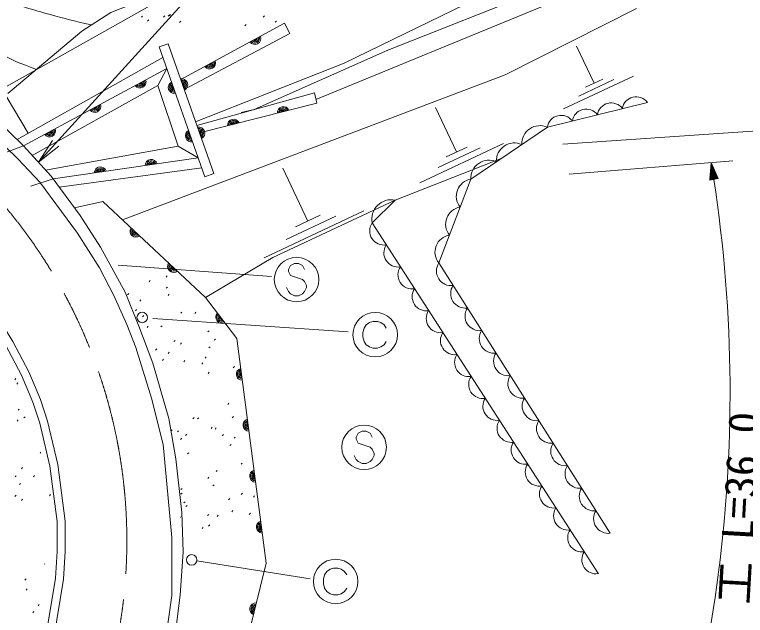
# Model space of a CAD drawing. Units: millimetres, scale not verified. Extents: x 40000 to 680000, y 20000 to 380000.
# Drawn here: x 314840 to 357488, y 273831 to 308924 of the extents above; entities that cross this region are included whole.
import ezdxf
from ezdxf.enums import TextEntityAlignment as Align

# ---------------------------------------------------------------- set-up
doc = ezdxf.new("R2010")
doc.units = ezdxf.units.MM
doc.header["$LTSCALE"] = 1000
doc.linetypes.add('CHAIN', pattern=[18.5, 12, -1.5, 3.5, -1.5])
for name, color, linetype, lineweight in [('M-BGD', 7, 'Continuous', 13), ('M-BMK', 2, 'CHAIN', 13), ('M-STR-HTXT', 7, 'Continuous', 13), ('M-STR-STR1', 1, 'Continuous', 13), ('M-STR-STRC', 7, 'Continuous', 13)]:
    doc.layers.add(name, color=color, linetype=linetype, lineweight=lineweight)
doc.styles.add('ＭＳ ゴシック', font='')
doc.styles.get('ＭＳ ゴシック').set_extended_font_data('MS Gothic')

# ---------------------------------------------------------------- blocks, each defined once
blk = doc.blocks.new('open_arrow')
at = {"color": 0, "linetype": 'Continuous', "lineweight": -2}
blk.add_lwpolyline([(7.5, 1.25), (0, 0), (7.5, -1.25)], dxfattribs=at)

msp = doc.modelspace()

# ---------------------------------------------------------------- linework, layer by layer
at = {"layer": 'M-BGD'}
for p, q in [((322237, 308770), (322308, 308841)), ((323536, 308778), (323607, 308849)), ((323799, 308838), (323870, 308909)), ((323874, 308849), (323944, 308920)), ((329355, 308779), (329425, 308849)), ((322593, 308548), (322664, 308619)), ((324468, 308461), (324539, 308532)), ((324538, 305126), (330588, 308415)), ((328281, 308276), (328352, 308347)), ((330043, 308472), (330114, 308543)), ((348660, 304916), (347639, 307086)), ((314991, 301622), (323487, 306425)), ((315367, 301258), (323715, 305777)), ((350951, 305331), (346881, 303415)), ((349805, 305124), (347771, 304166)), ((349169, 305155), (348152, 304676)), ((323206, 304777), (315873, 300700)), ((332481, 303744), (325635, 302011)), ((340632, 300899), (339406, 303503)), ((316647, 299844), (324387, 301247)), ((343379, 301398), (338498, 299099)), ((342006, 301148), (339565, 299999)), ((341242, 301187), (340022, 300612)), ((325553, 300558), (317089, 299328)), ((325762, 299966), (317445, 298847)), ((331952, 296863), (330493, 299960)), ((335221, 297455), (329412, 294721)), ((333586, 297159), (330682, 295792)), ((332678, 297204), (331226, 296521)), ((323676, 293589), (323747, 293660)), ((322687, 293322), (322758, 293392)), ((323687, 292935), (323757, 293006)), ((321294, 292707), (322093, 290732)), ((321426, 292553), (321497, 292624)), ((323794, 292522), (323864, 292593)), ((322141, 292189), (322211, 292259)), ((321890, 291621), (321960, 291692)), ((322308, 291279), (322379, 291350)), ((324531, 291478), (324601, 291549)), ((325349, 291467), (325420, 291538)), ((322568, 290655), (322639, 290725)), ((323372, 290680), (323443, 290750)), ((326123, 290389), (326194, 290459)), ((324137, 289825), (324207, 289896)), ((324516, 289679), (324587, 289749)), ((326492, 289903), (326563, 289974)), ((323062, 289327), (323133, 289398)), ((323798, 289135), (323868, 289206)), ((326172, 289454), (326243, 289525)), ((323462, 288722), (323533, 288793)), ((325957, 288857), (326027, 288928)), ((324709, 288640), (324779, 288710)), ((325763, 288505), (325834, 288576)), ((327601, 288298), (327672, 288369)), ((326129, 287964), (326200, 288035)), ((314847, 287591), (314918, 287662)), ((314966, 287345), (315037, 287416)), ((327277, 286156), (327348, 286227)), ((315039, 285809), (315110, 285879)), ((315381, 285361), (315452, 285431)), ((325250, 285315), (325320, 285385)), ((325519, 285304), (325590, 285375)), ((327546, 285370), (327617, 285441)), ((314983, 285175), (315054, 285246)), ((323958, 284591), (324029, 284661)), ((324339, 284549), (324410, 284620)), ((326302, 284757), (326373, 284828)), ((326535, 284711), (326606, 284782)), ((324521, 284111), (324592, 284182)), ((324817, 284346), (324888, 284417)), ((326960, 284318), (327030, 284389)), ((327650, 284174), (327721, 284245)), ((327406, 283749), (327477, 283820)), ((316324, 283309), (316378, 283363)), ((324939, 283263), (325010, 283334)), ((315238, 282390), (315309, 282461)), ((328056, 282661), (328127, 282732)), ((314869, 281921), (314939, 281991)), ((315933, 281923), (316004, 281994)), ((326112, 281833), (326182, 281903)), ((326599, 282233), (326670, 282303)), ((315116, 281472), (315187, 281543)), ((324539, 281181), (324610, 281252)), ((326411, 281389), (326482, 281459)), ((314852, 280774), (314923, 280845)), ((316868, 280812), (316939, 280883)), ((324539, 280903), (324610, 280974)), ((327332, 280584), (327403, 280655)), ((328059, 280892), (328130, 280963)), ((328778, 280745), (328849, 280816)), ((315238, 280551), (315308, 280621)), ((324716, 280401), (324787, 280472)), ((324833, 280182), (324903, 280252)), ((327508, 279886), (327579, 279957)), ((328526, 279725), (328597, 279795)), ((324516, 279552), (324544, 279580)), ((326095, 279659), (326165, 279730)), ((326654, 279615), (326725, 279686)), ((325782, 278901), (325853, 278971)), ((326158, 279047), (326229, 279118)), ((329200, 279129), (329224, 279153)), ((316586, 276817), (316613, 276844)), ((315443, 275890), (315514, 275961)), ((315506, 275311), (315577, 275382)), ((316208, 274390), (316278, 274461)), ((315895, 273990), (315966, 274061))]:
    msp.add_line(p, q, dxfattribs=at)
for points in [[(315640, 301990), (311223, 309405), (299089, 312331), (293263, 312599), (290237, 311677)], [(290237, 311677), (292169, 311842), (294539, 311672), (298434, 311080), (300635, 310572), (302159, 310064), (304953, 308794), (306647, 307947), (308933, 306592), (310457, 305576), (312743, 303798), (315367, 301258), (316976, 299480), (318669, 297194), (319855, 295332), (321294, 292707)], [(325405, 302664), (334079, 306084), (342545, 310233), (344154, 310826), (346440, 311418), (347795, 311672), (349742, 311842)], [(328067, 303206), (328829, 303375), (336619, 306846), (345593, 310402), (346609, 310572), (348387, 310656), (350758, 310656)], [(314436, 304306), (318754, 307947), (320447, 309048), (321548, 309471), (323580, 310064), (324596, 310233), (329761, 310233)], [(332428, 303965), (345593, 309386), (347202, 309556), (351097, 309640)], [(321141, 296935), (343460, 305408), (351138, 309274)], [(324740, 304554), (330897, 307811), (330588, 308415)], [(323715, 305777), (323206, 304777), (324387, 301247), (325553, 300558)], [(325483, 302444), (332333, 304361), (332481, 303744)], [(351769, 303798), (345930, 302348), (341461, 299314), (339595, 294415), (349601, 278630)], [(310236, 250714), (316825, 257727), (318603, 260097), (320466, 263061), (321397, 264839), (321990, 266193), (322836, 268649), (323429, 270850), (324022, 274999), (324022, 278385), (323514, 283804), (322836, 286513), (321905, 289477), (321397, 290831), (320635, 292525), (319788, 294133), (318518, 296165), (316317, 299129), (315047, 300483), (312676, 302769)], [(343244, 300525), (337045, 298093), (329917, 294737), (325978, 292402)], [(318336, 297644), (319991, 298012), (325978, 292402), (327803, 290013), (329521, 276885), (325340, 259899)], [(337045, 298093), (335702, 296751), (348910, 276268)], [(310457, 294485), (311715, 293287), (312669, 292095), (313668, 290679), (314330, 289605), (315245, 287858), (315907, 286284), (316318, 285051), (316901, 282555), (317317, 279306), (317317, 277569), (317235, 275999), (316649, 272487), (316234, 270825), (315820, 269500), (314989, 267423), (314250, 266027), (312290, 263112), (310294, 260843)], [(311142, 294635), (312023, 293644), (313039, 292374), (314055, 290935), (314733, 289834), (315664, 288056), (316341, 286447), (316765, 285177), (317357, 282637), (317781, 279335), (317781, 277557), (317696, 275949), (317103, 272393), (316680, 270699), (316257, 269345), (315410, 267228), (314648, 265789), (312660, 262833), (310388, 260122)], [(322093, 290732), (322903, 288558), (323834, 285341), (324257, 282970), (324596, 279838), (324681, 277552), (324511, 275012), (324173, 272387), (323495, 269339), (322564, 266376), (321887, 264598), (320617, 261973), (318331, 258586), (310799, 250208)]]:
    msp.add_lwpolyline(points, dxfattribs=at)
msp.add_lwpolyline([(323273, 307032), (325944, 299449), (326472, 299635), (323801, 307218)], close=True, dxfattribs=at)
for centre, radius, start, end in [((328855, 307534), 354, 217.3257, 19.7308), ((328855, 307534), 283, 219.5497, 17.5068), ((328855, 307534), 212, 223.296, 13.7605), ((328855, 307534), 142, 231.0078, 6.0488), ((328855, 307534), 100, 241.3254, 355.7311), ((328855, 307534), 100, 241.3254, 355.7311), ((326219, 306102), 354, 217.3257, 19.7308), ((326219, 306102), 283, 219.5497, 17.5068), ((326219, 306102), 212, 223.296, 13.7605), ((326219, 306102), 142, 231.0078, 6.0488), ((326219, 306102), 100, 241.3254, 355.7311), ((326219, 306102), 100, 241.3254, 355.7311), ((322154, 304993), 354, 217.2222, 19.6274), ((322154, 304993), 283, 219.4463, 17.4034), ((322154, 304993), 212, 223.1926, 13.657), ((322154, 304993), 142, 230.9043, 5.9453), ((322154, 304993), 100, 241.222, 355.6276), ((322154, 304993), 100, 241.222, 355.6276), ((324161, 304673), 354, 118.2003, 280.6055), ((324587, 304823), 354, 298.2003, 100.6055), ((324587, 304823), 283, 300.4243, 98.3815), ((324587, 304823), 212, 304.1707, 94.6351), ((324587, 304823), 142, 311.8824, 86.9234), ((324161, 304673), 283, 120.4243, 278.3814), ((324161, 304673), 212, 124.1707, 274.6351), ((324161, 304673), 142, 131.8824, 266.9234), ((324161, 304673), 100, 142.2001, 256.6057), ((324161, 304673), 100, 142.2001, 256.6057), ((324587, 304823), 100, 322.2001, 76.6057), ((324587, 304823), 100, 322.2001, 76.6057), ((351115, 303310), 816, 36.7046, 171.1819), ((319515, 303565), 354, 217.2222, 19.6274), ((349656, 302948), 816, 36.7046, 171.1819), ((319515, 303565), 283, 219.4463, 17.4034), ((319515, 303565), 212, 223.1926, 13.657), ((319515, 303565), 142, 230.9043, 5.9453), ((319515, 303565), 100, 241.222, 355.6276), ((319515, 303565), 100, 241.222, 355.6276), ((330525, 303193), 354, 22.9984, 185.4035), ((330525, 303193), 283, 25.2224, 183.1795), ((330525, 303193), 212, 28.9687, 179.4332), ((330525, 303193), 142, 36.6805, 171.7215), ((330525, 303193), 100, 46.9981, 161.4038), ((330525, 303193), 100, 46.9981, 161.4038), ((348196, 302585), 816, 36.7046, 171.1819), ((327617, 302457), 354, 22.9984, 185.4035), ((346736, 302223), 816, 36.7046, 171.1819), ((327617, 302457), 283, 25.2224, 183.1795), ((327617, 302457), 212, 28.9687, 179.4332), ((327617, 302457), 142, 36.6805, 171.7215), ((327617, 302457), 100, 46.9981, 161.4038), ((327617, 302457), 100, 46.9981, 161.4038), ((345500, 301379), 1061, 66.0717, 182.256), ((316877, 302137), 354, 217.2222, 19.6274), ((316877, 302137), 283, 219.4463, 17.4034), ((316877, 302137), 212, 223.1926, 13.657), ((316877, 302137), 142, 230.9043, 5.9453), ((316877, 302137), 100, 241.222, 355.6276), ((316877, 302137), 100, 241.222, 355.6276), ((325158, 301844), 354, 118.2003, 280.6055), ((325158, 301844), 283, 120.4243, 278.3814), ((325158, 301844), 212, 124.1707, 274.6351), ((325158, 301844), 142, 131.8824, 266.9234), ((325584, 301994), 354, 298.2003, 100.6055), ((325584, 301994), 283, 300.4243, 98.3815), ((325584, 301994), 212, 304.1707, 94.6351), ((325584, 301994), 142, 311.8824, 86.9234), ((325584, 301994), 100, 322.2001, 76.6057), ((325584, 301994), 100, 322.2001, 76.6057), ((325158, 301844), 100, 142.2001, 256.6057), ((325158, 301844), 100, 142.2001, 256.6057), ((344010, 300367), 1061, 66.0717, 182.256), ((322813, 300105), 354, 17.0688, 179.4739), ((322813, 300105), 283, 19.2928, 177.2499), ((322813, 300105), 212, 23.0391, 173.5036), ((322813, 300105), 142, 30.7509, 165.7919), ((342520, 299356), 1061, 66.0717, 182.256), ((319845, 299674), 354, 17.0688, 179.4739), ((319845, 299674), 283, 19.2928, 177.2499), ((319845, 299674), 212, 23.0391, 173.5036), ((319845, 299674), 142, 30.7509, 165.7919), ((322813, 300105), 100, 41.0685, 155.4742), ((322813, 300105), 100, 41.0685, 155.4742), ((319845, 299674), 100, 41.0685, 155.4742), ((319845, 299674), 100, 41.0685, 155.4742), ((341629, 298315), 1013, 99.5914, 218.7127), ((336834, 296962), 1151, 79.4391, 190.5609), ((341007, 296682), 1013, 99.5914, 218.7127), ((321927, 296272), 354, 145.6536, 308.0587), ((321927, 296272), 283, 147.8776, 305.8347), ((336392, 296290), 830, 146.2457, 279.384), ((321927, 296272), 212, 151.6239, 302.0884), ((321927, 296272), 142, 159.3357, 294.3766), ((321927, 296272), 100, 169.6533, 284.059), ((321927, 296272), 100, 169.6533, 284.059), ((340386, 295049), 1013, 99.5914, 218.7127), ((337218, 295009), 830, 146.2457, 279.384), ((324116, 294221), 354, 145.6536, 308.0587), ((324116, 294221), 283, 147.8776, 305.8347), ((324116, 294221), 212, 151.6239, 302.0884), ((324116, 294221), 142, 159.3357, 294.3766), ((340313, 293948), 856, 146.9648, 277.7787), ((324116, 294221), 100, 169.6533, 284.059), ((324116, 294221), 100, 169.6533, 284.059), ((338043, 293729), 830, 146.2457, 279.384), ((341147, 292633), 856, 146.9648, 277.7787), ((338869, 292449), 830, 146.2457, 279.384), ((341981, 291317), 856, 146.9648, 277.7787), ((326933, 291240), 354, 136.1789, 298.584), ((326933, 291240), 283, 138.4029, 296.36), ((326933, 291240), 212, 142.1492, 292.6137), ((326933, 291240), 142, 149.861, 284.9019), ((339694, 291169), 830, 146.2457, 279.384), ((326933, 291240), 100, 160.1786, 274.5843), ((326933, 291240), 100, 160.1786, 274.5843), ((342814, 290002), 856, 146.9648, 277.7787), ((340520, 289889), 830, 146.2457, 279.384), ((343648, 288687), 856, 146.9648, 277.7787), ((341345, 288608), 830, 146.2457, 279.384), ((328132, 287918), 354, 106.2539, 268.659), ((328132, 287918), 283, 108.4779, 266.435), ((328132, 287918), 212, 112.2242, 262.6887), ((328132, 287918), 142, 119.936, 254.9769), ((328132, 287918), 100, 130.2536, 244.6593), ((328132, 287918), 100, 130.2536, 244.6593), ((342171, 287328), 830, 146.2457, 279.384), ((344482, 287371), 856, 146.9648, 277.7787), ((342996, 286048), 830, 146.2457, 279.384), ((345316, 286056), 856, 146.9648, 277.7787), ((328521, 284943), 354, 106.2539, 268.659), ((328521, 284943), 283, 108.4779, 266.435), ((328521, 284943), 212, 112.2242, 262.6887), ((328521, 284943), 142, 119.936, 254.9769), ((328521, 284943), 100, 130.2536, 244.6593), ((328521, 284943), 100, 130.2536, 244.6593), ((343822, 284768), 830, 146.2457, 279.384), ((346150, 284740), 856, 146.9648, 277.7787), ((344647, 283488), 830, 146.2457, 279.384), ((346984, 283425), 856, 146.9648, 277.7787), ((345473, 282208), 830, 146.2457, 279.384), ((347818, 282110), 856, 146.9648, 277.7787), ((328910, 281969), 354, 106.2539, 268.659), ((328910, 281969), 283, 108.4779, 266.435), ((328910, 281969), 212, 112.2242, 262.6887), ((328910, 281969), 142, 119.936, 254.9769), ((328910, 281969), 100, 130.2536, 244.6593), ((328910, 281969), 100, 130.2536, 244.6593), ((346298, 280927), 830, 146.2457, 279.384), ((348652, 280794), 856, 146.9648, 277.7787), ((347124, 279647), 830, 146.2457, 279.384), ((349485, 279479), 856, 146.9648, 277.7787), ((329300, 278994), 354, 106.2539, 268.659), ((329300, 278994), 283, 108.4779, 266.435), ((329300, 278994), 212, 112.2242, 262.6887), ((329300, 278994), 142, 119.936, 254.9769), ((329300, 278994), 100, 130.2536, 244.6593), ((329300, 278994), 100, 130.2536, 244.6593), ((347949, 278367), 830, 146.2457, 279.384), ((348775, 277087), 830, 146.2457, 279.384), ((328917, 274205), 354, 84.97, 247.3751), ((328917, 274205), 283, 87.194, 245.1511), ((328917, 274205), 212, 90.9403, 241.4048), ((328917, 274205), 142, 98.6521, 233.6931), ((328917, 274205), 100, 108.9697, 223.3754), ((328917, 274205), 100, 108.9697, 223.3754)]:
    msp.add_arc(centre, radius, start, end, dxfattribs=at)
for points, knots in [([(309695, 311757), (311384, 310913), (311882, 310659), (313343, 310094), (314718, 309563), (315509, 309314), (316930, 308922), (317863, 308665), (318182, 308583), (319334, 308324)], [0, 0, 0, 0, 1, 1, 1, 2, 2, 2, 3, 3, 3, 3]), ([(312004, 308094), (312849, 307391), (313135, 307153), (313947, 306685), (314754, 306221), (315101, 306092), (316125, 305716)], [0, 0, 0, 0, 1, 1, 1, 2, 2, 2, 2])]:
    msp.add_open_spline(points, degree=3, knots=knots, dxfattribs=at)
at = {"layer": 'M-BMK'}
msp.add_arc((291023, 278185), 30367, 321.4577, 88.3172, dxfattribs=at)
at = {"layer": 'M-STR-HTXT'}
for p, q in [((346839, 301349), (361719, 302379)), ((347195, 299609), (356747, 300391)), ((355487, 300288), (355404, 299260)), ((355487, 300288), (355897, 299342)), ((355487, 300288), (355650, 299301)), ((355453, 299877), (355551, 299285)), ((355601, 299293), (355470, 300082)), ((355699, 299309), (355569, 300098)), ((355651, 299909), (355749, 299317)), ((355420, 299466), (355453, 299268)), ((355502, 299276), (355437, 299671)), ((355798, 299326), (355733, 299720)), ((355815, 299531), (355847, 299334)), ((355404, 299260), (355897, 299342))]:
    msp.add_line(p, q, dxfattribs=at)
msp.add_lwpolyline([(316234, 300300), (357914, 346211), (386179, 346137)], dxfattribs=at)
for centre, radius, start, end in [((306836, 282741), 57286, 296.9443, 18.9713), ((274377, 286838), 82217, 335.58902, 8.71828)]:
    msp.add_arc(centre, radius, start, end, dxfattribs=at)
at = {"layer": 'M-STR-STR1'}
for p, q in [((314023, 300757), (315367, 301258)), ((317089, 299328), (315785, 298905))]:
    msp.add_line(p, q, dxfattribs=at)
at = {"layer": 'M-STR-STRC'}
for p, q in [((342028, 320344), (313102, 304009)), ((329830, 293623), (320877, 294294)), ((330938, 294276), (330820, 294040)), ((331175, 294394), (330938, 294276)), ((331411, 294394), (331175, 294394)), ((331647, 294276), (331411, 294394)), ((331766, 294040), (331647, 294276)), ((330820, 294040), (330820, 293921)), ((330820, 293921), (330938, 293685)), ((330938, 293685), (331647, 293449)), ((331647, 293449), (331766, 293331)), ((331766, 293331), (331884, 293094)), ((331884, 293094), (331884, 292976)), ((330820, 292740), (330702, 292976)), ((330938, 292621), (330820, 292740)), ((331175, 292503), (330938, 292621)), ((331647, 292621), (331411, 292503)), ((331766, 292740), (331647, 292621)), ((331884, 292976), (331766, 292740)), ((331411, 292503), (331175, 292503)), ((322904, 291180), (334300, 290388)), ((335558, 290942), (335363, 290812)), ((335753, 291007), (335558, 290942)), ((336013, 291007), (335753, 291007)), ((336208, 290942), (336013, 291007)), ((336403, 290812), (336208, 290942)), ((335233, 290617), (335168, 290357)), ((335363, 290812), (335233, 290617)), ((336533, 290617), (336403, 290812)), ((335168, 290357), (335168, 290097)), ((335168, 290097), (335233, 289837)), ((335233, 289837), (335363, 289642)), ((335363, 289642), (335558, 289512)), ((336208, 289512), (336403, 289642)), ((336403, 289642), (336533, 289837)), ((335558, 289512), (335753, 289447)), ((335753, 289447), (336013, 289447)), ((336013, 289447), (336208, 289512)), ((334885, 284478), (334766, 284241)), ((335121, 284596), (334885, 284478)), ((335357, 284596), (335121, 284596)), ((335594, 284478), (335357, 284596)), ((335712, 284241), (335594, 284478)), ((334766, 284241), (334766, 284123)), ((334766, 284123), (334885, 283887)), ((334885, 283887), (335594, 283650)), ((335594, 283650), (335712, 283532)), ((335712, 283532), (335830, 283296)), ((335830, 283296), (335830, 283178)), ((334766, 282941), (334648, 283178)), ((334885, 282823), (334766, 282941)), ((335121, 282705), (334885, 282823)), ((335594, 282823), (335357, 282705)), ((335712, 282941), (335594, 282823)), ((335830, 283178), (335712, 282941)), ((335357, 282705), (335121, 282705)), ((332085, 275973), (325473, 277019)), ((333055, 276397), (332925, 276202)), ((333250, 276527), (333055, 276397)), ((333445, 276592), (333250, 276527)), ((333705, 276592), (333445, 276592)), ((333900, 276527), (333705, 276592)), ((334095, 276397), (333900, 276527)), ((334225, 276202), (334095, 276397)), ((332925, 276202), (332860, 275942)), ((332860, 275942), (332860, 275682)), ((332860, 275682), (332925, 275422)), ((332925, 275422), (333055, 275227)), ((333055, 275227), (333250, 275097)), ((333250, 275097), (333445, 275032)), ((333705, 275032), (333900, 275097)), ((333900, 275097), (334095, 275227)), ((334095, 275227), (334225, 275422)), ((333445, 275032), (333705, 275032))]:
    msp.add_line(p, q, dxfattribs=at)
for centre, radius in [((331293, 293449), 1300), ((322286, 291234), 305), ((335883, 290227), 1300), ((335239, 283650), 1300), ((325172, 277073), 305), ((333575, 275812), 1300)]:
    msp.add_circle(centre, radius, dxfattribs=at)

# ---------------------------------------------------------------- block references
at = {"layer": 'M-STR-HTXT', "xscale": 200, "yscale": 200, "rotation": 47.8}
msp.add_blockref('open_arrow', (316234, 300300), dxfattribs=at)

# ---------------------------------------------------------------- texts
at = {"layer": 'M-STR-HTXT', "style": 'ＭＳ ゴシック'}
msp.add_text('擁 壁 工 L=36.0', height=1833, rotation=86.727, dxfattribs=at).set_placement((358373, 276279), align=Align.BOTTOM_CENTER)

doc.saveas('drawing.dxf')
